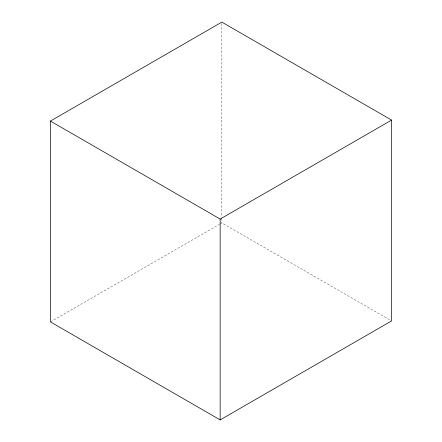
<?xml version="1.0" encoding="UTF-8"?>
<svg xmlns="http://www.w3.org/2000/svg" width="442" height="442" viewBox="0 0 442 442"><rect width="100%" height="100%" fill="white"/><g stroke="black" fill="none" stroke-linecap="round" stroke-linejoin="round"><path stroke-width="0.33" stroke-dasharray="2.21 1.66" d="M50.427 321.909L219.459 224.321M220.055 223.978L221.845 222.939L391.573 320.931M221.845 23.481L221.845 217.42M221.845 218.11L221.845 222.939"/><path stroke-width="0.66" d="M50.427 121.069L221.845 22.1L391.573 120.091L391.573 320.931L220.155 419.9L50.427 321.909L50.427 121.069L220.155 219.061L391.573 120.091M220.155 219.061L220.155 419.9"/></g></svg>
